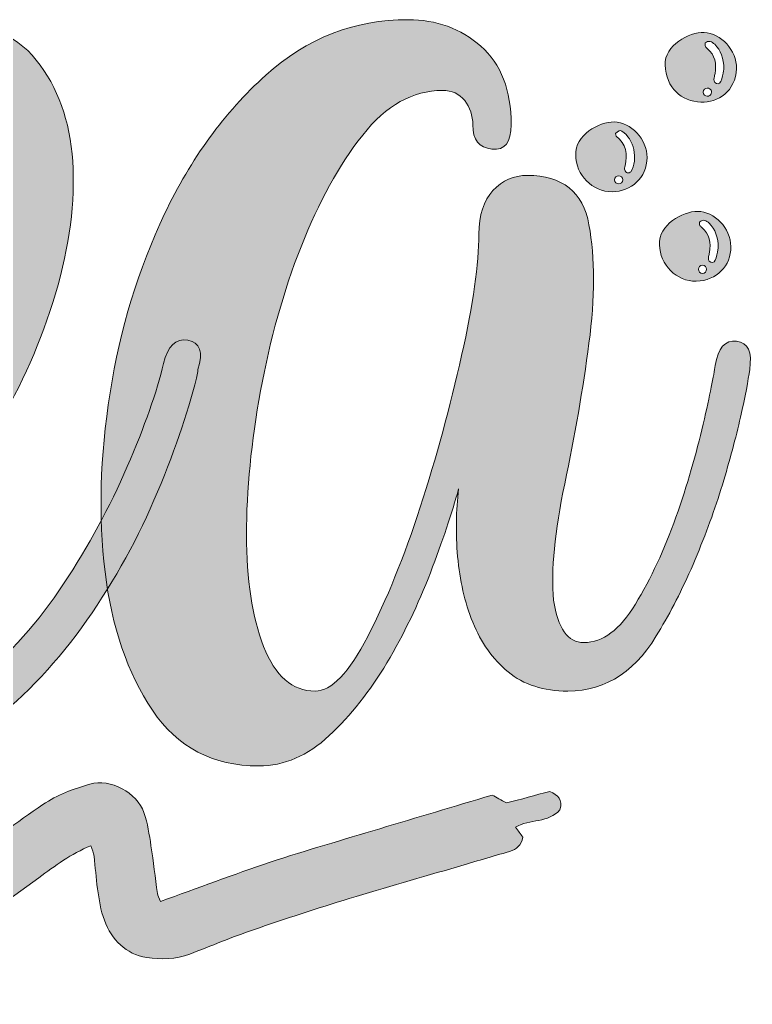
# Model space of a CAD drawing. Header units: inches. Extents: x 0.61 to 5.4, y -5.67 to -0.33.
# Drawn here: x 3.263 to 5.263, y -5.669 to -2.984 of the extents above; entities that cross this region are included whole.
import ezdxf

# ---------------------------------------------------------------- set-up
doc = ezdxf.new("R2010")
doc.units = ezdxf.units.IN
doc.header["$MEASUREMENT"] = 0
doc.layers.add('Layer 1', color=7, linetype='Continuous')

# ---------------------------------------------------------------- blocks, each defined once
blk = doc.blocks.new('block 4')
at = {"layer": 'Layer 1', "true_color": 0xffffff}
h = blk.add_hatch(color=7, dxfattribs=at)
h.dxf.hatch_style = 2
edge = h.paths.add_edge_path()
edge.add_spline(control_points=[(2.5254, -4.4345), (2.518, -4.5595), (2.5401, -4.668), (2.5916, -4.7599), (2.6431, -4.8518), (2.7295, -4.8978), (2.8509, -4.8978), (2.9575, -4.8978), (3.0559, -4.861), (3.146, -4.7875), (3.2361, -4.714), (3.3151, -4.6257), (3.3832, -4.5227), (3.4512, -4.4198), (3.5092, -4.3131), (3.557, -4.2027), (3.6047, -4.0924), (3.6378, -3.9987), (3.6563, -3.9214), (3.6673, -3.8737), (3.6894, -3.8525), (3.7225, -3.858), (3.7556, -3.8635), (3.7647, -3.8902), (3.7501, -3.938), (3.7501, -3.938), (3.7501, -3.9435), (3.7501, -3.9435), (3.728, -4.0392), (3.6912, -4.1485), (3.6397, -4.2717), (3.5882, -4.395), (3.5239, -4.5117), (3.4467, -4.622), (3.3694, -4.7323), (3.2812, -4.8261), (3.1819, -4.9033), (3.0826, -4.9806), (2.9723, -5.0192), (2.8509, -5.0192), (2.6559, -5.0192), (2.507, -4.9686), (2.4041, -4.8675), (2.3011, -4.7664), (2.233, -4.6404), (2.2, -4.4896), (2.1669, -4.3389), (2.166, -4.1761), (2.1972, -4.0014), (2.2284, -3.8268), (2.2836, -3.664), (2.3627, -3.5132), (2.4417, -3.3625), (2.5392, -3.2365), (2.6551, -3.1353), (2.7709, -3.0342), (2.8968, -2.9836), (3.0329, -2.9836), (3.1579, -2.9836), (3.2499, -3.0204), (3.3088, -3.094), (3.3675, -3.1676), (3.4006, -3.2595), (3.4081, -3.3698), (3.4154, -3.4801), (3.3998, -3.6006), (3.3612, -3.7311), (3.3225, -3.8617), (3.2692, -3.9821), (3.2012, -4.0924), (3.1331, -4.2027), (3.054, -4.2947), (2.964, -4.3682), (2.8738, -4.4418), (2.7792, -4.4786), (2.6799, -4.4786), (2.6283, -4.4786), (2.5769, -4.4639), (2.5254, -4.4345)], knot_values=[0, 0, 0, 0, 1, 1, 1, 2, 2, 2, 3, 3, 3, 4, 4, 4, 5, 5, 5, 6, 6, 6, 7, 7, 7, 8, 8, 8, 9, 9, 9, 10, 10, 10, 11, 11, 11, 12, 12, 12, 13, 13, 13, 14, 14, 14, 15, 15, 15, 16, 16, 16, 17, 17, 17, 18, 18, 18, 19, 19, 19, 20, 20, 20, 21, 21, 21, 22, 22, 22, 23, 23, 23, 24, 24, 24, 25, 25, 25, 26, 26, 26, 26], degree=3, periodic=1)
edge = h.paths.add_edge_path()
edge.add_spline(control_points=[(2.9005, -3.3306), (2.8564, -3.3819), (2.8141, -3.445), (2.7737, -3.52), (2.7331, -3.595), (2.6973, -3.6765), (2.6661, -3.7643), (2.6348, -3.8522), (2.6082, -3.9437), (2.5861, -4.0389), (2.564, -4.1341), (2.5475, -4.2274), (2.5364, -4.3189), (2.5769, -4.3592), (2.6247, -4.3793), (2.6799, -4.3793), (2.7497, -4.3793), (2.815, -4.3501), (2.8757, -4.2915), (2.9364, -4.2329), (2.9906, -4.1598), (3.0384, -4.0718), (3.0862, -3.984), (3.1248, -3.8897), (3.1543, -3.789), (3.1837, -3.6883), (3.202, -3.5941), (3.2095, -3.5062), (3.2168, -3.4184), (3.2122, -3.3452), (3.1957, -3.2866), (3.1791, -3.2281), (3.1488, -3.1988), (3.1047, -3.1988), (3.0421, -3.1988), (2.9741, -3.2427), (2.9005, -3.3306)], knot_values=[0, 0, 0, 0, 1, 1, 1, 2, 2, 2, 3, 3, 3, 4, 4, 4, 5, 5, 5, 6, 6, 6, 7, 7, 7, 8, 8, 8, 9, 9, 9, 10, 10, 10, 11, 11, 11, 12, 12, 12, 12], degree=3, periodic=1)
h = blk.add_hatch(color=7, dxfattribs=at)
h.dxf.hatch_style = 2
edge = h.paths.add_edge_path()
edge.add_spline(control_points=[(4.6051, -3.2705), (4.6051, -3.3183), (4.5876, -3.3404), (4.5527, -3.3367), (4.5177, -3.3331), (4.5003, -3.311), (4.5003, -3.2705), (4.5003, -3.2448), (4.4929, -3.2227), (4.4782, -3.2043), (4.4635, -3.1859), (4.4432, -3.1767), (4.4176, -3.1767), (4.3366, -3.1767), (4.264, -3.2173), (4.1997, -3.2985), (4.1353, -3.3797), (4.0792, -3.4812), (4.0314, -3.6029), (3.9836, -3.7247), (3.9468, -3.8557), (3.9211, -3.9959), (3.8953, -4.1361), (3.8825, -4.2672), (3.8825, -4.3889), (3.8825, -4.5107), (3.8981, -4.6121), (3.9293, -4.6933), (3.9606, -4.7745), (4.0074, -4.8151), (4.07, -4.8151), (4.1142, -4.8151), (4.1619, -4.7654), (4.2134, -4.6661), (4.2649, -4.5668), (4.3127, -4.4492), (4.3569, -4.3131), (4.401, -4.1771), (4.4387, -4.0392), (4.4699, -3.8994), (4.5012, -3.7596), (4.5168, -3.6493), (4.5168, -3.5684), (4.5168, -3.5169), (4.5297, -3.4773), (4.5554, -3.4498), (4.5811, -3.4222), (4.6124, -3.4084), (4.6493, -3.4084), (4.7448, -3.4084), (4.8009, -3.4535), (4.8175, -3.5435), (4.834, -3.6337), (4.834, -3.7413), (4.8175, -3.8663), (4.8009, -3.9913), (4.7789, -4.1192), (4.7513, -4.2496), (4.7237, -4.3802), (4.7135, -4.486), (4.721, -4.5668), (4.732, -4.6441), (4.7596, -4.6827), (4.8037, -4.6827), (4.8551, -4.6827), (4.902, -4.6478), (4.9443, -4.5779), (4.9866, -4.5081), (5.0234, -4.4289), (5.0547, -4.3407), (5.0859, -4.2524), (5.1107, -4.1679), (5.1292, -4.0869), (5.1475, -4.0061), (5.1586, -3.9527), (5.1622, -3.927), (5.1696, -3.8792), (5.1889, -3.8571), (5.2202, -3.8607), (5.2514, -3.8644), (5.2633, -3.8902), (5.2561, -3.938), (5.2523, -3.9675), (5.244, -4.0106), (5.2312, -4.0676), (5.2183, -4.1246), (5.2017, -4.1862), (5.1816, -4.2524), (5.1613, -4.3186), (5.1365, -4.3867), (5.1071, -4.4565), (5.0776, -4.5264), (5.0464, -4.5889), (5.0133, -4.6441), (4.9507, -4.7581), (4.8662, -4.8151), (4.7596, -4.8151), (4.6934, -4.8151), (4.6391, -4.7977), (4.5968, -4.7627), (4.5545, -4.7278), (4.5224, -4.6827), (4.5003, -4.6275), (4.4782, -4.5724), (4.4644, -4.5126), (4.4589, -4.4482), (4.4534, -4.384), (4.4543, -4.3223), (4.4617, -4.2635), (4.4432, -4.3296), (4.4176, -4.406), (4.3844, -4.4924), (4.3513, -4.5788), (4.3118, -4.6606), (4.2658, -4.7378), (4.2198, -4.8151), (4.1674, -4.8813), (4.1086, -4.9364), (4.0498, -4.9916), (3.9854, -5.0192), (3.9156, -5.0192), (3.7905, -5.0192), (3.6939, -4.9686), (3.6259, -4.8675), (3.5579, -4.7664), (3.5147, -4.6404), (3.4963, -4.4896), (3.478, -4.3389), (3.4825, -4.1761), (3.5101, -4.0014), (3.5377, -3.8268), (3.5873, -3.664), (3.659, -3.5132), (3.7307, -3.3625), (3.8226, -3.2365), (3.9349, -3.1353), (4.047, -3.0342), (4.1766, -2.9836), (4.3238, -2.9836), (4.401, -2.9836), (4.4672, -3.0078), (4.5224, -3.056), (4.5775, -3.1043), (4.6051, -3.1758), (4.6051, -3.2705)], knot_values=[0, 0, 0, 0, 1, 1, 1, 2, 2, 2, 3, 3, 3, 4, 4, 4, 5, 5, 5, 6, 6, 6, 7, 7, 7, 8, 8, 8, 9, 9, 9, 10, 10, 10, 11, 11, 11, 12, 12, 12, 13, 13, 13, 14, 14, 14, 15, 15, 15, 16, 16, 16, 17, 17, 17, 18, 18, 18, 19, 19, 19, 20, 20, 20, 21, 21, 21, 22, 22, 22, 23, 23, 23, 24, 24, 24, 25, 25, 25, 26, 26, 26, 27, 27, 27, 28, 28, 28, 29, 29, 29, 30, 30, 30, 31, 31, 31, 32, 32, 32, 33, 33, 33, 34, 34, 34, 35, 35, 35, 36, 36, 36, 37, 37, 37, 38, 38, 38, 39, 39, 39, 40, 40, 40, 41, 41, 41, 42, 42, 42, 43, 43, 43, 44, 44, 44, 45, 45, 45, 46, 46, 46, 47, 47, 47, 48, 48, 48, 48], degree=3, periodic=1)
at = {"layer": 'Layer 1', "lineweight": 0}
for points, knots in [([(2.5254, -4.4345), (2.518, -4.5595), (2.5401, -4.668), (2.5916, -4.7599), (2.6431, -4.8518), (2.7295, -4.8978), (2.8509, -4.8978), (2.9575, -4.8978), (3.0559, -4.861), (3.146, -4.7875), (3.2361, -4.714), (3.3151, -4.6257), (3.3832, -4.5227), (3.4512, -4.4198), (3.5092, -4.3131), (3.557, -4.2027), (3.6047, -4.0924), (3.6378, -3.9987), (3.6563, -3.9214), (3.6673, -3.8737), (3.6894, -3.8525), (3.7225, -3.858), (3.7556, -3.8635), (3.7647, -3.8902), (3.7501, -3.938), (3.7501, -3.938), (3.7501, -3.9435), (3.7501, -3.9435), (3.728, -4.0392), (3.6912, -4.1485), (3.6397, -4.2717), (3.5882, -4.395), (3.5239, -4.5117), (3.4467, -4.622), (3.3694, -4.7323), (3.2812, -4.8261), (3.1819, -4.9033), (3.0826, -4.9806), (2.9723, -5.0192), (2.8509, -5.0192), (2.6559, -5.0192), (2.507, -4.9686), (2.4041, -4.8675), (2.3011, -4.7664), (2.233, -4.6404), (2.2, -4.4896), (2.1669, -4.3389), (2.166, -4.1761), (2.1972, -4.0014), (2.2284, -3.8268), (2.2836, -3.664), (2.3627, -3.5132), (2.4417, -3.3625), (2.5392, -3.2365), (2.6551, -3.1353), (2.7709, -3.0342), (2.8968, -2.9836), (3.0329, -2.9836), (3.1579, -2.9836), (3.2499, -3.0204), (3.3088, -3.094), (3.3675, -3.1676), (3.4006, -3.2595), (3.4081, -3.3698), (3.4154, -3.4801), (3.3998, -3.6006), (3.3612, -3.7311), (3.3225, -3.8617), (3.2692, -3.9821), (3.2012, -4.0924), (3.1331, -4.2027), (3.054, -4.2947), (2.964, -4.3682), (2.8738, -4.4418), (2.7792, -4.4786), (2.6799, -4.4786), (2.6283, -4.4786), (2.5769, -4.4639), (2.5254, -4.4345)], [0, 0, 0, 0, 1, 1, 1, 2, 2, 2, 3, 3, 3, 4, 4, 4, 5, 5, 5, 6, 6, 6, 7, 7, 7, 8, 8, 8, 9, 9, 9, 10, 10, 10, 11, 11, 11, 12, 12, 12, 13, 13, 13, 14, 14, 14, 15, 15, 15, 16, 16, 16, 17, 17, 17, 18, 18, 18, 19, 19, 19, 20, 20, 20, 21, 21, 21, 22, 22, 22, 23, 23, 23, 24, 24, 24, 25, 25, 25, 26, 26, 26, 26]), ([(4.6051, -3.2705), (4.6051, -3.3183), (4.5876, -3.3404), (4.5527, -3.3367), (4.5177, -3.3331), (4.5003, -3.311), (4.5003, -3.2705), (4.5003, -3.2448), (4.4929, -3.2227), (4.4782, -3.2043), (4.4635, -3.1859), (4.4432, -3.1767), (4.4176, -3.1767), (4.3366, -3.1767), (4.264, -3.2173), (4.1997, -3.2985), (4.1353, -3.3797), (4.0792, -3.4812), (4.0314, -3.6029), (3.9836, -3.7247), (3.9468, -3.8557), (3.9211, -3.9959), (3.8953, -4.1361), (3.8825, -4.2672), (3.8825, -4.3889), (3.8825, -4.5107), (3.8981, -4.6121), (3.9293, -4.6933), (3.9606, -4.7745), (4.0074, -4.8151), (4.07, -4.8151), (4.1142, -4.8151), (4.1619, -4.7654), (4.2134, -4.6661), (4.2649, -4.5668), (4.3127, -4.4492), (4.3569, -4.3131), (4.401, -4.1771), (4.4387, -4.0392), (4.4699, -3.8994), (4.5012, -3.7596), (4.5168, -3.6493), (4.5168, -3.5684), (4.5168, -3.5169), (4.5297, -3.4773), (4.5554, -3.4498), (4.5811, -3.4222), (4.6124, -3.4084), (4.6493, -3.4084), (4.7448, -3.4084), (4.8009, -3.4535), (4.8175, -3.5435), (4.834, -3.6337), (4.834, -3.7413), (4.8175, -3.8663), (4.8009, -3.9913), (4.7789, -4.1192), (4.7513, -4.2496), (4.7237, -4.3802), (4.7135, -4.486), (4.721, -4.5668), (4.732, -4.6441), (4.7596, -4.6827), (4.8037, -4.6827), (4.8551, -4.6827), (4.902, -4.6478), (4.9443, -4.5779), (4.9866, -4.5081), (5.0234, -4.4289), (5.0547, -4.3407), (5.0859, -4.2524), (5.1107, -4.1679), (5.1292, -4.0869), (5.1475, -4.0061), (5.1586, -3.9527), (5.1622, -3.927), (5.1696, -3.8792), (5.1889, -3.8571), (5.2202, -3.8607), (5.2514, -3.8644), (5.2633, -3.8902), (5.2561, -3.938), (5.2523, -3.9675), (5.244, -4.0106), (5.2312, -4.0676), (5.2183, -4.1246), (5.2017, -4.1862), (5.1816, -4.2524), (5.1613, -4.3186), (5.1365, -4.3867), (5.1071, -4.4565), (5.0776, -4.5264), (5.0464, -4.5889), (5.0133, -4.6441), (4.9507, -4.7581), (4.8662, -4.8151), (4.7596, -4.8151), (4.6934, -4.8151), (4.6391, -4.7977), (4.5968, -4.7627), (4.5545, -4.7278), (4.5224, -4.6827), (4.5003, -4.6275), (4.4782, -4.5724), (4.4644, -4.5126), (4.4589, -4.4482), (4.4534, -4.384), (4.4543, -4.3223), (4.4617, -4.2635), (4.4432, -4.3296), (4.4176, -4.406), (4.3844, -4.4924), (4.3513, -4.5788), (4.3118, -4.6606), (4.2658, -4.7378), (4.2198, -4.8151), (4.1674, -4.8813), (4.1086, -4.9364), (4.0498, -4.9916), (3.9854, -5.0192), (3.9156, -5.0192), (3.7905, -5.0192), (3.6939, -4.9686), (3.6259, -4.8675), (3.5579, -4.7664), (3.5147, -4.6404), (3.4963, -4.4896), (3.478, -4.3389), (3.4825, -4.1761), (3.5101, -4.0014), (3.5377, -3.8268), (3.5873, -3.664), (3.659, -3.5132), (3.7307, -3.3625), (3.8226, -3.2365), (3.9349, -3.1353), (4.047, -3.0342), (4.1766, -2.9836), (4.3238, -2.9836), (4.401, -2.9836), (4.4672, -3.0078), (4.5224, -3.056), (4.5775, -3.1043), (4.6051, -3.1758), (4.6051, -3.2705)], [0, 0, 0, 0, 1, 1, 1, 2, 2, 2, 3, 3, 3, 4, 4, 4, 5, 5, 5, 6, 6, 6, 7, 7, 7, 8, 8, 8, 9, 9, 9, 10, 10, 10, 11, 11, 11, 12, 12, 12, 13, 13, 13, 14, 14, 14, 15, 15, 15, 16, 16, 16, 17, 17, 17, 18, 18, 18, 19, 19, 19, 20, 20, 20, 21, 21, 21, 22, 22, 22, 23, 23, 23, 24, 24, 24, 25, 25, 25, 26, 26, 26, 27, 27, 27, 28, 28, 28, 29, 29, 29, 30, 30, 30, 31, 31, 31, 32, 32, 32, 33, 33, 33, 34, 34, 34, 35, 35, 35, 36, 36, 36, 37, 37, 37, 38, 38, 38, 39, 39, 39, 40, 40, 40, 41, 41, 41, 42, 42, 42, 43, 43, 43, 44, 44, 44, 45, 45, 45, 46, 46, 46, 47, 47, 47, 48, 48, 48, 48])]:
    blk.add_open_spline(points, degree=3, knots=knots, dxfattribs=at)
blk = doc.blocks.new('block 6')
at = {"layer": 'Layer 1', "true_color": 0xffffff}
h = blk.add_hatch(color=7, dxfattribs=at)
h.dxf.hatch_style = 2
edge = h.paths.add_edge_path()
edge.add_spline(control_points=[(5.0253, -3.1071), (5.0275, -3.1703), (5.0702, -3.2064), (5.1231, -3.2086), (5.1691, -3.2105), (5.2181, -3.1789), (5.22, -3.1169), (5.2216, -3.0676), (5.1776, -3.0203), (5.1316, -3.0185), (5.0908, -3.0168), (5.0235, -3.054), (5.0253, -3.1071)], knot_values=[0, 0, 0, 0, 1, 1, 1, 2, 2, 2, 3, 3, 3, 4, 4, 4, 4], degree=3, periodic=1)
edge = h.paths.add_edge_path()
edge.add_spline(control_points=[(5.1592, -3.1418), (5.1599, -3.1381), (5.1608, -3.1344), (5.1615, -3.1307), (5.1664, -3.1042), (5.1617, -3.0808), (5.1405, -3.0623), (5.1387, -3.0606), (5.1361, -3.0589), (5.1355, -3.0568), (5.1345, -3.0535), (5.1334, -3.0476), (5.135, -3.0466), (5.1386, -3.044), (5.144, -3.0421), (5.1481, -3.0429), (5.1526, -3.0438), (5.1571, -3.0473), (5.1606, -3.0508), (5.1772, -3.0676), (5.1858, -3.088), (5.1855, -3.1191), (5.1847, -3.123), (5.1831, -3.1342), (5.1802, -3.145), (5.1774, -3.1559), (5.1715, -3.1602), (5.1652, -3.1574), (5.1581, -3.1543), (5.1578, -3.1483), (5.1592, -3.1418)], knot_values=[0, 0, 0, 0, 1, 1, 1, 2, 2, 2, 3, 3, 3, 4, 4, 4, 5, 5, 5, 6, 6, 6, 7, 7, 7, 8, 8, 8, 9, 9, 9, 10, 10, 10, 10], degree=3, periodic=1)
edge = h.paths.add_edge_path()
edge.add_spline(control_points=[(5.1292, -3.1813), (5.1292, -3.1752), (5.1343, -3.1701), (5.1404, -3.1701), (5.1408, -3.1701), (5.1411, -3.1702), (5.1414, -3.1702), (5.1414, -3.1702), (5.1415, -3.1702), (5.1416, -3.1702), (5.1429, -3.17), (5.1448, -3.1708), (5.1466, -3.172), (5.1467, -3.1721), (5.1467, -3.1721), (5.1468, -3.1721), (5.149, -3.1737), (5.151, -3.1759), (5.1515, -3.1778), (5.1517, -3.1783), (5.1516, -3.179), (5.1515, -3.1796), (5.1515, -3.1802), (5.1516, -3.1808), (5.1516, -3.1813), (5.1516, -3.1861), (5.1487, -3.1901), (5.1446, -3.1917), (5.1445, -3.1918), (5.1445, -3.1919), (5.1444, -3.192), (5.1444, -3.1919), (5.1443, -3.1919), (5.1443, -3.1918), (5.1431, -3.1923), (5.1418, -3.1925), (5.1404, -3.1925), (5.1343, -3.1925), (5.1292, -3.1875), (5.1292, -3.1813)], knot_values=[0, 0, 0, 0, 1, 1, 1, 2, 2, 2, 3, 3, 3, 4, 4, 4, 5, 5, 5, 6, 6, 6, 7, 7, 7, 8, 8, 8, 9, 9, 9, 10, 10, 10, 11, 11, 11, 12, 12, 12, 13, 13, 13, 13], degree=3, periodic=1)
h = blk.add_hatch(color=7, dxfattribs=at)
h.dxf.hatch_style = 2
edge = h.paths.add_edge_path()
edge.add_spline(control_points=[(4.7812, -3.3527), (4.7813, -3.4067), (4.8265, -3.4537), (4.8806, -3.4529), (4.9324, -3.4521), (4.9755, -3.4162), (4.9759, -3.3594), (4.9763, -3.3096), (4.932, -3.2633), (4.8861, -3.2625), (4.8449, -3.2617), (4.7786, -3.299), (4.7812, -3.3527)], knot_values=[0, 0, 0, 0, 1, 1, 1, 2, 2, 2, 3, 3, 3, 4, 4, 4, 4], degree=3, periodic=1)
edge = h.paths.add_edge_path()
edge.add_spline(control_points=[(4.9159, -3.3826), (4.9241, -3.3506), (4.918, -3.323), (4.8917, -3.3011), (4.8902, -3.2998), (4.8902, -3.2966), (4.8895, -3.2943), (4.8993, -3.2857), (4.9021, -3.2847), (4.9071, -3.2878), (4.9405, -3.3085), (4.9529, -3.3644), (4.9313, -3.3985), (4.9299, -3.4007), (4.9245, -3.4021), (4.9218, -3.4013), (4.919, -3.4004), (4.916, -3.3967), (4.9151, -3.3937), (4.9141, -3.3903), (4.915, -3.3862), (4.9159, -3.3826)], knot_values=[0, 0, 0, 0, 1, 1, 1, 2, 2, 2, 3, 3, 3, 4, 4, 4, 5, 5, 5, 6, 6, 6, 7, 7, 7, 7], degree=3, periodic=1)
edge = h.paths.add_edge_path()
edge.add_spline(control_points=[(4.8873, -3.4205), (4.8873, -3.4143), (4.8923, -3.4093), (4.8985, -3.4093), (4.9047, -3.4093), (4.9097, -3.4143), (4.9097, -3.4205), (4.9097, -3.4267), (4.9047, -3.4317), (4.8985, -3.4317), (4.8923, -3.4317), (4.8873, -3.4267), (4.8873, -3.4205)], knot_values=[0, 0, 0, 0, 1, 1, 1, 2, 2, 2, 3, 3, 3, 4, 4, 4, 4], degree=3, periodic=1)
h = blk.add_hatch(color=7, dxfattribs=at)
h.dxf.hatch_style = 2
edge = h.paths.add_edge_path()
edge.add_spline(control_points=[(5.01, -3.5976), (5.0107, -3.6516), (5.0565, -3.6986), (5.1103, -3.697), (5.1661, -3.6953), (5.2051, -3.6556), (5.2047, -3.6025), (5.2043, -3.5524), (5.1599, -3.5067), (5.114, -3.5065), (5.0725, -3.5063), (5.0068, -3.5436), (5.01, -3.5976)], knot_values=[0, 0, 0, 0, 1, 1, 1, 2, 2, 2, 3, 3, 3, 4, 4, 4, 4], degree=3, periodic=1)
edge = h.paths.add_edge_path()
edge.add_spline(control_points=[(5.1439, -3.6298), (5.1447, -3.6261), (5.1456, -3.6225), (5.1462, -3.6188), (5.1512, -3.5923), (5.1464, -3.5688), (5.1253, -3.5503), (5.1234, -3.5487), (5.1209, -3.547), (5.1203, -3.5448), (5.1193, -3.5415), (5.1182, -3.5357), (5.1197, -3.5346), (5.1233, -3.5321), (5.1287, -3.5302), (5.1329, -3.531), (5.1374, -3.5318), (5.1419, -3.5354), (5.1453, -3.5389), (5.162, -3.5557), (5.1705, -3.576), (5.1702, -3.6072), (5.1694, -3.6111), (5.1678, -3.6223), (5.165, -3.6331), (5.1621, -3.644), (5.1563, -3.6482), (5.15, -3.6455), (5.1428, -3.6423), (5.1426, -3.6363), (5.1439, -3.6298)], knot_values=[0, 0, 0, 0, 1, 1, 1, 2, 2, 2, 3, 3, 3, 4, 4, 4, 5, 5, 5, 6, 6, 6, 7, 7, 7, 8, 8, 8, 9, 9, 9, 10, 10, 10, 10], degree=3, periodic=1)
edge = h.paths.add_edge_path()
edge.add_spline(control_points=[(5.1161, -3.6646), (5.1161, -3.6584), (5.1212, -3.6534), (5.1273, -3.6534), (5.1335, -3.6534), (5.1385, -3.6584), (5.1385, -3.6646), (5.1385, -3.6708), (5.1335, -3.6758), (5.1273, -3.6758), (5.1212, -3.6758), (5.1161, -3.6708), (5.1161, -3.6646)], knot_values=[0, 0, 0, 0, 1, 1, 1, 2, 2, 2, 3, 3, 3, 4, 4, 4, 4], degree=3, periodic=1)
at = {"layer": 'Layer 1', "lineweight": 0}
for points, knots in [([(5.0253, -3.1071), (5.0275, -3.1703), (5.0702, -3.2064), (5.1231, -3.2086), (5.1691, -3.2105), (5.2181, -3.1789), (5.22, -3.1169), (5.2216, -3.0676), (5.1776, -3.0203), (5.1316, -3.0185), (5.0908, -3.0168), (5.0235, -3.054), (5.0253, -3.1071)], [0, 0, 0, 0, 1, 1, 1, 2, 2, 2, 3, 3, 3, 4, 4, 4, 4]), ([(5.1592, -3.1418), (5.1599, -3.1381), (5.1608, -3.1344), (5.1615, -3.1307), (5.1664, -3.1042), (5.1617, -3.0808), (5.1405, -3.0623), (5.1387, -3.0606), (5.1361, -3.0589), (5.1355, -3.0568), (5.1345, -3.0535), (5.1334, -3.0476), (5.135, -3.0466), (5.1386, -3.044), (5.144, -3.0421), (5.1481, -3.0429), (5.1526, -3.0438), (5.1571, -3.0473), (5.1606, -3.0508), (5.1772, -3.0676), (5.1858, -3.088), (5.1855, -3.1191), (5.1847, -3.123), (5.1831, -3.1342), (5.1802, -3.145), (5.1774, -3.1559), (5.1715, -3.1602), (5.1652, -3.1574), (5.1581, -3.1543), (5.1578, -3.1483), (5.1592, -3.1418)], [0, 0, 0, 0, 1, 1, 1, 2, 2, 2, 3, 3, 3, 4, 4, 4, 5, 5, 5, 6, 6, 6, 7, 7, 7, 8, 8, 8, 9, 9, 9, 10, 10, 10, 10]), ([(5.1292, -3.1813), (5.1292, -3.1752), (5.1343, -3.1701), (5.1404, -3.1701), (5.1408, -3.1701), (5.1411, -3.1702), (5.1414, -3.1702), (5.1414, -3.1702), (5.1415, -3.1702), (5.1416, -3.1702), (5.1429, -3.17), (5.1448, -3.1708), (5.1466, -3.172), (5.1467, -3.1721), (5.1467, -3.1721), (5.1468, -3.1721), (5.149, -3.1737), (5.151, -3.1759), (5.1515, -3.1778), (5.1517, -3.1783), (5.1516, -3.179), (5.1515, -3.1796), (5.1515, -3.1802), (5.1516, -3.1808), (5.1516, -3.1813), (5.1516, -3.1861), (5.1487, -3.1901), (5.1446, -3.1917), (5.1445, -3.1918), (5.1445, -3.1919), (5.1444, -3.192), (5.1444, -3.1919), (5.1443, -3.1919), (5.1443, -3.1918), (5.1431, -3.1923), (5.1418, -3.1925), (5.1404, -3.1925), (5.1343, -3.1925), (5.1292, -3.1875), (5.1292, -3.1813)], [0, 0, 0, 0, 1, 1, 1, 2, 2, 2, 3, 3, 3, 4, 4, 4, 5, 5, 5, 6, 6, 6, 7, 7, 7, 8, 8, 8, 9, 9, 9, 10, 10, 10, 11, 11, 11, 12, 12, 12, 13, 13, 13, 13]), ([(4.7812, -3.3527), (4.7813, -3.4067), (4.8265, -3.4537), (4.8806, -3.4529), (4.9324, -3.4521), (4.9755, -3.4162), (4.9759, -3.3594), (4.9763, -3.3096), (4.932, -3.2633), (4.8861, -3.2625), (4.8449, -3.2617), (4.7786, -3.299), (4.7812, -3.3527)], [0, 0, 0, 0, 1, 1, 1, 2, 2, 2, 3, 3, 3, 4, 4, 4, 4]), ([(4.9159, -3.3826), (4.9241, -3.3506), (4.918, -3.323), (4.8917, -3.3011), (4.8902, -3.2998), (4.8902, -3.2966), (4.8895, -3.2943), (4.8993, -3.2857), (4.9021, -3.2847), (4.9071, -3.2878), (4.9405, -3.3085), (4.9529, -3.3644), (4.9313, -3.3985), (4.9299, -3.4007), (4.9245, -3.4021), (4.9218, -3.4013), (4.919, -3.4004), (4.916, -3.3967), (4.9151, -3.3937), (4.9141, -3.3903), (4.915, -3.3862), (4.9159, -3.3826)], [0, 0, 0, 0, 1, 1, 1, 2, 2, 2, 3, 3, 3, 4, 4, 4, 5, 5, 5, 6, 6, 6, 7, 7, 7, 7]), ([(4.8873, -3.4205), (4.8873, -3.4143), (4.8923, -3.4093), (4.8985, -3.4093), (4.9047, -3.4093), (4.9097, -3.4143), (4.9097, -3.4205), (4.9097, -3.4267), (4.9047, -3.4317), (4.8985, -3.4317), (4.8923, -3.4317), (4.8873, -3.4267), (4.8873, -3.4205)], [0, 0, 0, 0, 1, 1, 1, 2, 2, 2, 3, 3, 3, 4, 4, 4, 4]), ([(5.01, -3.5976), (5.0107, -3.6516), (5.0565, -3.6986), (5.1103, -3.697), (5.1661, -3.6953), (5.2051, -3.6556), (5.2047, -3.6025), (5.2043, -3.5524), (5.1599, -3.5067), (5.114, -3.5065), (5.0725, -3.5063), (5.0068, -3.5436), (5.01, -3.5976)], [0, 0, 0, 0, 1, 1, 1, 2, 2, 2, 3, 3, 3, 4, 4, 4, 4]), ([(5.1439, -3.6298), (5.1447, -3.6261), (5.1456, -3.6225), (5.1462, -3.6188), (5.1512, -3.5923), (5.1464, -3.5688), (5.1253, -3.5503), (5.1234, -3.5487), (5.1209, -3.547), (5.1203, -3.5448), (5.1193, -3.5415), (5.1182, -3.5357), (5.1197, -3.5346), (5.1233, -3.5321), (5.1287, -3.5302), (5.1329, -3.531), (5.1374, -3.5318), (5.1419, -3.5354), (5.1453, -3.5389), (5.162, -3.5557), (5.1705, -3.576), (5.1702, -3.6072), (5.1694, -3.6111), (5.1678, -3.6223), (5.165, -3.6331), (5.1621, -3.644), (5.1563, -3.6482), (5.15, -3.6455), (5.1428, -3.6423), (5.1426, -3.6363), (5.1439, -3.6298)], [0, 0, 0, 0, 1, 1, 1, 2, 2, 2, 3, 3, 3, 4, 4, 4, 5, 5, 5, 6, 6, 6, 7, 7, 7, 8, 8, 8, 9, 9, 9, 10, 10, 10, 10]), ([(5.1161, -3.6646), (5.1161, -3.6584), (5.1212, -3.6534), (5.1273, -3.6534), (5.1335, -3.6534), (5.1385, -3.6584), (5.1385, -3.6646), (5.1385, -3.6708), (5.1335, -3.6758), (5.1273, -3.6758), (5.1212, -3.6758), (5.1161, -3.6708), (5.1161, -3.6646)], [0, 0, 0, 0, 1, 1, 1, 2, 2, 2, 3, 3, 3, 4, 4, 4, 4])]:
    blk.add_open_spline(points, degree=3, knots=knots, dxfattribs=at)
blk = doc.blocks.new('block 2')
at = {"layer": 'Layer 1', "true_color": 0xffffff}
h = blk.add_hatch(color=7, dxfattribs=at)
h.dxf.hatch_style = 2
edge = h.paths.add_edge_path()
edge.add_spline(control_points=[(3.4573, -5.237), (3.4039, -5.2589), (3.3597, -5.2919), (3.3153, -5.3242), (3.2284, -5.3874), (3.143, -5.4527), (3.0556, -5.5153), (3.0187, -5.5417), (2.9778, -5.5594), (2.9301, -5.561), (2.8649, -5.5632), (2.8238, -5.5292), (2.7917, -5.4787), (2.7725, -5.4483), (2.7654, -5.4133), (2.7591, -5.3787), (2.7543, -5.3524), (2.7532, -5.3255), (2.7496, -5.299), (2.7479, -5.2869), (2.7441, -5.2752), (2.7409, -5.2617), (2.6971, -5.3015), (2.6558, -5.3383), (2.6153, -5.376), (2.5311, -5.4543), (2.4416, -5.5255), (2.3441, -5.5866), (2.3146, -5.6051), (2.2817, -5.6153), (2.2485, -5.618), (2.2105, -5.621), (2.175, -5.605), (2.1525, -5.5736), (2.1347, -5.5488), (2.1185, -5.5203), (2.1111, -5.4911), (2.0909, -5.4107), (2.0761, -5.329), (2.0584, -5.248), (2.0536, -5.2264), (2.0461, -5.2053), (2.0387, -5.1799), (2.0207, -5.1864), (2.0045, -5.1887), (1.9927, -5.1972), (1.9527, -5.2263), (1.9118, -5.2548), (1.8757, -5.2883), (1.7841, -5.3735), (1.7033, -5.4686), (1.6274, -5.5679), (1.6086, -5.5926), (1.5899, -5.6176), (1.5699, -5.6414), (1.5611, -5.6519), (1.5492, -5.6597), (1.5377, -5.6695), (1.526, -5.6639), (1.5163, -5.6592), (1.5057, -5.6541), (1.5047, -5.6416), (1.5038, -5.6306), (1.5028, -5.6189), (1.525, -5.589), (1.5469, -5.5595), (1.5705, -5.5277), (1.5612, -5.527), (1.5535, -5.5264), (1.543, -5.5256), (1.5164, -5.5588), (1.4893, -5.5929), (1.4624, -5.6266), (1.4499, -5.6266), (1.4404, -5.6266), (1.4281, -5.6266), (1.4223, -5.6161), (1.4164, -5.6054), (1.4086, -5.5915), (1.433, -5.5584), (1.4561, -5.5247), (1.4816, -5.493), (1.533, -5.429), (1.5829, -5.3634), (1.6388, -5.3034), (1.716, -5.2205), (1.7919, -5.1351), (1.89, -5.0747), (1.9152, -5.0592), (1.9411, -5.0433), (1.9687, -5.0332), (2.0454, -5.0052), (2.1135, -5.0188), (2.1613, -5.0771), (2.184, -5.1047), (2.1971, -5.1382), (2.2047, -5.173), (2.2223, -5.2541), (2.239, -5.3353), (2.2564, -5.4164), (2.2584, -5.4259), (2.2624, -5.435), (2.2661, -5.4464), (2.3122, -5.4236), (2.35, -5.3916), (2.3878, -5.361), (2.4429, -5.3165), (2.4944, -5.2677), (2.5477, -5.2208), (2.5881, -5.1853), (2.6279, -5.149), (2.6696, -5.1151), (2.6936, -5.0956), (2.7207, -5.08), (2.7457, -5.0632), (2.7612, -5.0632), (2.7739, -5.0631), (2.7866, -5.0632), (2.8355, -5.0635), (2.8709, -5.087), (2.8869, -5.1334), (2.8974, -5.1639), (2.9062, -5.1953), (2.9047, -5.2285), (2.9025, -5.2783), (2.9109, -5.327), (2.9222, -5.3752), (2.924, -5.3829), (2.9292, -5.3897), (2.9342, -5.3996), (2.9448, -5.3946), (2.9542, -5.3918), (2.9617, -5.3865), (3.0135, -5.3494), (3.0647, -5.3117), (3.1163, -5.2745), (3.1863, -5.2241), (3.2557, -5.1728), (3.327, -5.1243), (3.3655, -5.0981), (3.409, -5.0823), (3.4545, -5.0689), (3.5117, -5.0521), (3.5835, -5.0928), (3.6026, -5.1466), (3.6128, -5.1755), (3.617, -5.2067), (3.6218, -5.2372), (3.6286, -5.2803), (3.6332, -5.3237), (3.6394, -5.3669), (3.6403, -5.3734), (3.6443, -5.3794), (3.6482, -5.3887), (3.7489, -5.3525), (3.8474, -5.315), (3.9473, -5.2819), (4.0461, -5.2491), (4.1464, -5.2206), (4.2461, -5.1906), (4.3472, -5.1601), (4.4484, -5.1301), (4.5532, -5.0988), (4.5643, -5.1049), (4.5777, -5.1122), (4.5927, -5.1203), (4.631, -5.1101), (4.6715, -5.0992), (4.7103, -5.0889), (4.7336, -5.0984), (4.7459, -5.1115), (4.7383, -5.1386), (4.7078, -5.1753), (4.6553, -5.1637), (4.6171, -5.1864), (4.6239, -5.1957), (4.6307, -5.2051), (4.6368, -5.2134), (4.6331, -5.2362), (4.6199, -5.247), (4.6006, -5.2526), (4.5533, -5.2662), (4.5061, -5.2803), (4.4588, -5.2942), (4.3602, -5.3231), (4.2613, -5.3509), (4.1631, -5.3811), (4.0756, -5.4079), (3.9884, -5.4362), (3.9018, -5.466), (3.8432, -5.4862), (3.7858, -5.51), (3.7279, -5.5324), (3.6896, -5.5471), (3.6492, -5.5478), (3.6103, -5.5418), (3.5522, -5.5328), (3.5152, -5.4933), (3.4947, -5.4404), (3.4842, -5.4133), (3.4804, -5.3832), (3.4758, -5.3541), (3.4713, -5.3249), (3.4701, -5.2951), (3.4664, -5.2658), (3.4652, -5.2563), (3.4607, -5.2473), (3.4573, -5.237)], knot_values=[0, 0, 0, 0, 1, 1, 1, 2, 2, 2, 3, 3, 3, 4, 4, 4, 5, 5, 5, 6, 6, 6, 7, 7, 7, 8, 8, 8, 9, 9, 9, 10, 10, 10, 11, 11, 11, 12, 12, 12, 13, 13, 13, 14, 14, 14, 15, 15, 15, 16, 16, 16, 17, 17, 17, 18, 18, 18, 19, 19, 19, 20, 20, 20, 21, 21, 21, 22, 22, 22, 23, 23, 23, 24, 24, 24, 25, 25, 25, 26, 26, 26, 27, 27, 27, 28, 28, 28, 29, 29, 29, 30, 30, 30, 31, 31, 31, 32, 32, 32, 33, 33, 33, 34, 34, 34, 35, 35, 35, 36, 36, 36, 37, 37, 37, 38, 38, 38, 39, 39, 39, 40, 40, 40, 41, 41, 41, 42, 42, 42, 43, 43, 43, 44, 44, 44, 45, 45, 45, 46, 46, 46, 47, 47, 47, 48, 48, 48, 49, 49, 49, 50, 50, 50, 51, 51, 51, 52, 52, 52, 53, 53, 53, 54, 54, 54, 55, 55, 55, 56, 56, 56, 57, 57, 57, 58, 58, 58, 59, 59, 59, 60, 60, 60, 61, 61, 61, 62, 62, 62, 63, 63, 63, 64, 64, 64, 65, 65, 65, 66, 66, 66, 67, 67, 67, 68, 68, 68, 69, 69, 69, 69], degree=3, periodic=1)
at = {"layer": 'Layer 1', "lineweight": 0}
blk.add_open_spline([(3.4573, -5.237), (3.4039, -5.2589), (3.3597, -5.2919), (3.3153, -5.3242), (3.2284, -5.3874), (3.143, -5.4527), (3.0556, -5.5153), (3.0187, -5.5417), (2.9778, -5.5594), (2.9301, -5.561), (2.8649, -5.5632), (2.8238, -5.5292), (2.7917, -5.4787), (2.7725, -5.4483), (2.7654, -5.4133), (2.7591, -5.3787), (2.7543, -5.3524), (2.7532, -5.3255), (2.7496, -5.299), (2.7479, -5.2869), (2.7441, -5.2752), (2.7409, -5.2617), (2.6971, -5.3015), (2.6558, -5.3383), (2.6153, -5.376), (2.5311, -5.4543), (2.4416, -5.5255), (2.3441, -5.5866), (2.3146, -5.6051), (2.2817, -5.6153), (2.2485, -5.618), (2.2105, -5.621), (2.175, -5.605), (2.1525, -5.5736), (2.1347, -5.5488), (2.1185, -5.5203), (2.1111, -5.4911), (2.0909, -5.4107), (2.0761, -5.329), (2.0584, -5.248), (2.0536, -5.2264), (2.0461, -5.2053), (2.0387, -5.1799), (2.0207, -5.1864), (2.0045, -5.1887), (1.9927, -5.1972), (1.9527, -5.2263), (1.9118, -5.2548), (1.8757, -5.2883), (1.7841, -5.3735), (1.7033, -5.4686), (1.6274, -5.5679), (1.6086, -5.5926), (1.5899, -5.6176), (1.5699, -5.6414), (1.5611, -5.6519), (1.5492, -5.6597), (1.5377, -5.6695), (1.526, -5.6639), (1.5163, -5.6592), (1.5057, -5.6541), (1.5047, -5.6416), (1.5038, -5.6306), (1.5028, -5.6189), (1.525, -5.589), (1.5469, -5.5595), (1.5705, -5.5277), (1.5612, -5.527), (1.5535, -5.5264), (1.543, -5.5256), (1.5164, -5.5588), (1.4893, -5.5929), (1.4624, -5.6266), (1.4499, -5.6266), (1.4404, -5.6266), (1.4281, -5.6266), (1.4223, -5.6161), (1.4164, -5.6054), (1.4086, -5.5915), (1.433, -5.5584), (1.4561, -5.5247), (1.4816, -5.493), (1.533, -5.429), (1.5829, -5.3634), (1.6388, -5.3034), (1.716, -5.2205), (1.7919, -5.1351), (1.89, -5.0747), (1.9152, -5.0592), (1.9411, -5.0433), (1.9687, -5.0332), (2.0454, -5.0052), (2.1135, -5.0188), (2.1613, -5.0771), (2.184, -5.1047), (2.1971, -5.1382), (2.2047, -5.173), (2.2223, -5.2541), (2.239, -5.3353), (2.2564, -5.4164), (2.2584, -5.4259), (2.2624, -5.435), (2.2661, -5.4464), (2.3122, -5.4236), (2.35, -5.3916), (2.3878, -5.361), (2.4429, -5.3165), (2.4944, -5.2677), (2.5477, -5.2208), (2.5881, -5.1853), (2.6279, -5.149), (2.6696, -5.1151), (2.6936, -5.0956), (2.7207, -5.08), (2.7457, -5.0632), (2.7612, -5.0632), (2.7739, -5.0631), (2.7866, -5.0632), (2.8355, -5.0635), (2.8709, -5.087), (2.8869, -5.1334), (2.8974, -5.1639), (2.9062, -5.1953), (2.9047, -5.2285), (2.9025, -5.2783), (2.9109, -5.327), (2.9222, -5.3752), (2.924, -5.3829), (2.9292, -5.3897), (2.9342, -5.3996), (2.9448, -5.3946), (2.9542, -5.3918), (2.9617, -5.3865), (3.0135, -5.3494), (3.0647, -5.3117), (3.1163, -5.2745), (3.1863, -5.2241), (3.2557, -5.1728), (3.327, -5.1243), (3.3655, -5.0981), (3.409, -5.0823), (3.4545, -5.0689), (3.5117, -5.0521), (3.5835, -5.0928), (3.6026, -5.1466), (3.6128, -5.1755), (3.617, -5.2067), (3.6218, -5.2372), (3.6286, -5.2803), (3.6332, -5.3237), (3.6394, -5.3669), (3.6403, -5.3734), (3.6443, -5.3794), (3.6482, -5.3887), (3.7489, -5.3525), (3.8474, -5.315), (3.9473, -5.2819), (4.0461, -5.2491), (4.1464, -5.2206), (4.2461, -5.1906), (4.3472, -5.1601), (4.4484, -5.1301), (4.5532, -5.0988), (4.5643, -5.1049), (4.5777, -5.1122), (4.5927, -5.1203), (4.631, -5.1101), (4.6715, -5.0992), (4.7103, -5.0889), (4.7336, -5.0984), (4.7459, -5.1115), (4.7383, -5.1386), (4.7078, -5.1753), (4.6553, -5.1637), (4.6171, -5.1864), (4.6239, -5.1957), (4.6307, -5.2051), (4.6368, -5.2134), (4.6331, -5.2362), (4.6199, -5.247), (4.6006, -5.2526), (4.5533, -5.2662), (4.5061, -5.2803), (4.4588, -5.2942), (4.3602, -5.3231), (4.2613, -5.3509), (4.1631, -5.3811), (4.0756, -5.4079), (3.9884, -5.4362), (3.9018, -5.466), (3.8432, -5.4862), (3.7858, -5.51), (3.7279, -5.5324), (3.6896, -5.5471), (3.6492, -5.5478), (3.6103, -5.5418), (3.5522, -5.5328), (3.5152, -5.4933), (3.4947, -5.4404), (3.4842, -5.4133), (3.4804, -5.3832), (3.4758, -5.3541), (3.4713, -5.3249), (3.4701, -5.2951), (3.4664, -5.2658), (3.4652, -5.2563), (3.4607, -5.2473), (3.4573, -5.237)], degree=3, knots=[0, 0, 0, 0, 1, 1, 1, 2, 2, 2, 3, 3, 3, 4, 4, 4, 5, 5, 5, 6, 6, 6, 7, 7, 7, 8, 8, 8, 9, 9, 9, 10, 10, 10, 11, 11, 11, 12, 12, 12, 13, 13, 13, 14, 14, 14, 15, 15, 15, 16, 16, 16, 17, 17, 17, 18, 18, 18, 19, 19, 19, 20, 20, 20, 21, 21, 21, 22, 22, 22, 23, 23, 23, 24, 24, 24, 25, 25, 25, 26, 26, 26, 27, 27, 27, 28, 28, 28, 29, 29, 29, 30, 30, 30, 31, 31, 31, 32, 32, 32, 33, 33, 33, 34, 34, 34, 35, 35, 35, 36, 36, 36, 37, 37, 37, 38, 38, 38, 39, 39, 39, 40, 40, 40, 41, 41, 41, 42, 42, 42, 43, 43, 43, 44, 44, 44, 45, 45, 45, 46, 46, 46, 47, 47, 47, 48, 48, 48, 49, 49, 49, 50, 50, 50, 51, 51, 51, 52, 52, 52, 53, 53, 53, 54, 54, 54, 55, 55, 55, 56, 56, 56, 57, 57, 57, 58, 58, 58, 59, 59, 59, 60, 60, 60, 61, 61, 61, 62, 62, 62, 63, 63, 63, 64, 64, 64, 65, 65, 65, 66, 66, 66, 67, 67, 67, 68, 68, 68, 69, 69, 69, 69], dxfattribs=at)
at = {"layer": 'Layer 1'}
for name in ['block 4', 'block 6']:
    blk.add_blockref(name, (0, 0), dxfattribs=at)

msp = doc.modelspace()

# ---------------------------------------------------------------- block references
at = {"layer": 'Layer 1'}
msp.add_blockref('block 2', (0, 0), dxfattribs=at)

doc.saveas('drawing.dxf')
